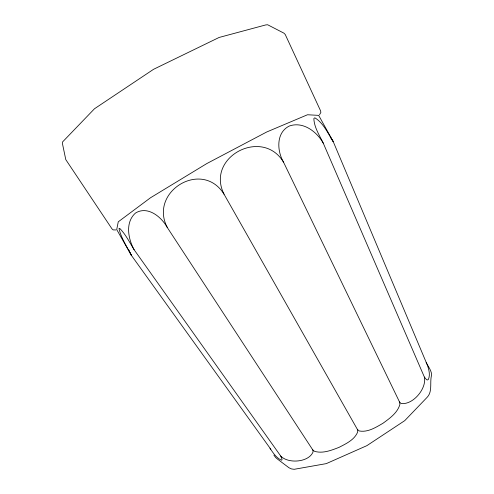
<?xml version="1.0" encoding="UTF-8"?>
<svg xmlns="http://www.w3.org/2000/svg" width="494" height="494" viewBox="0 0 494 494"><rect width="100%" height="100%" fill="white"/><g stroke="black" fill="none" stroke-linecap="round" stroke-linejoin="round"><path stroke-width="0.74" d="M319.507 114.793L320.872 112.428L320.594 110.866L285.217 34.463L283.889 33.135L267.662 24.762L265.76 24.922L219.108 37.458L153.548 69.314L94.496 108.748L62.584 141.926L62.497 143.853L65.782 159.611L111.977 228.846L113.145 229.883L115.824 229.951M357.403 429.434L357.749 431.793C354.723 439.734 346.189 443.649 339.106 447.323C331.418 450.318 322.755 453.825 314.468 451.294L312.609 449.664L167.343 227.586C148.404 191.666 202.207 158.883 224.054 194.228L357.403 429.434L359.255 430.966C367.808 432.565 375.841 427.39 382.93 423.296C389.71 418.344 397.522 412.885 399.912 404.401L399.516 401.955L283.482 162.075C276.943 150.88 275.936 132.571 289.342 126.019C303.038 121.166 316.771 131.595 323.237 143.112L424.389 377.095C426.872 388.543 412.922 405.21 401.06 403.493L399.516 401.955M270.792 449.231L131.379 255.355C126.921 246.623 121.166 238.151 118.98 228.506L119.672 228.352C125.76 234.489 129.619 242.449 134.133 249.742L280.716 456.042C288.181 463.971 308.96 462.489 313.147 451.744L312.609 449.664M283.482 162.075C262.339 127.088 205.337 157.08 224.054 194.228M273.867 455.091L275.652 457.518L277.937 459.432L288.953 467.75L291.522 468.936L294.189 469.3L326.281 463.625L366.881 445.65L404.753 420.635L427.088 397.361C432.812 391.612 429.539 382.134 431.602 375.014C431.521 370.179 428.002 366.567 426.186 362.343L333.215 141.587L318.686 115.374L307.503 114.756L266.711 131.991L206.832 163.557L150.491 197.773L118.27 221.806L116.72 229.556L131.379 255.355L128.718 249.871M167.343 227.586C161.507 216.983 147.768 205.479 135.492 213.044C125.013 222.38 128.1 238.75 134.133 249.742M424.389 377.095L426.544 379.701L427.526 379.96L428.335 379.491C430.552 374.711 428.736 369.092 427.156 364.368M330.35 137.029L333.215 141.587C327.831 133.318 323.514 123.049 314.82 117.788L313.844 118.579C314.19 127.464 319.501 135.3 323.237 143.112M270.002 448.268C273.015 452.782 276.307 457.919 281.413 460.186L281.938 459.92L282 459.099L280.716 456.042M426.186 362.343L426.847 364.09"/></g></svg>
